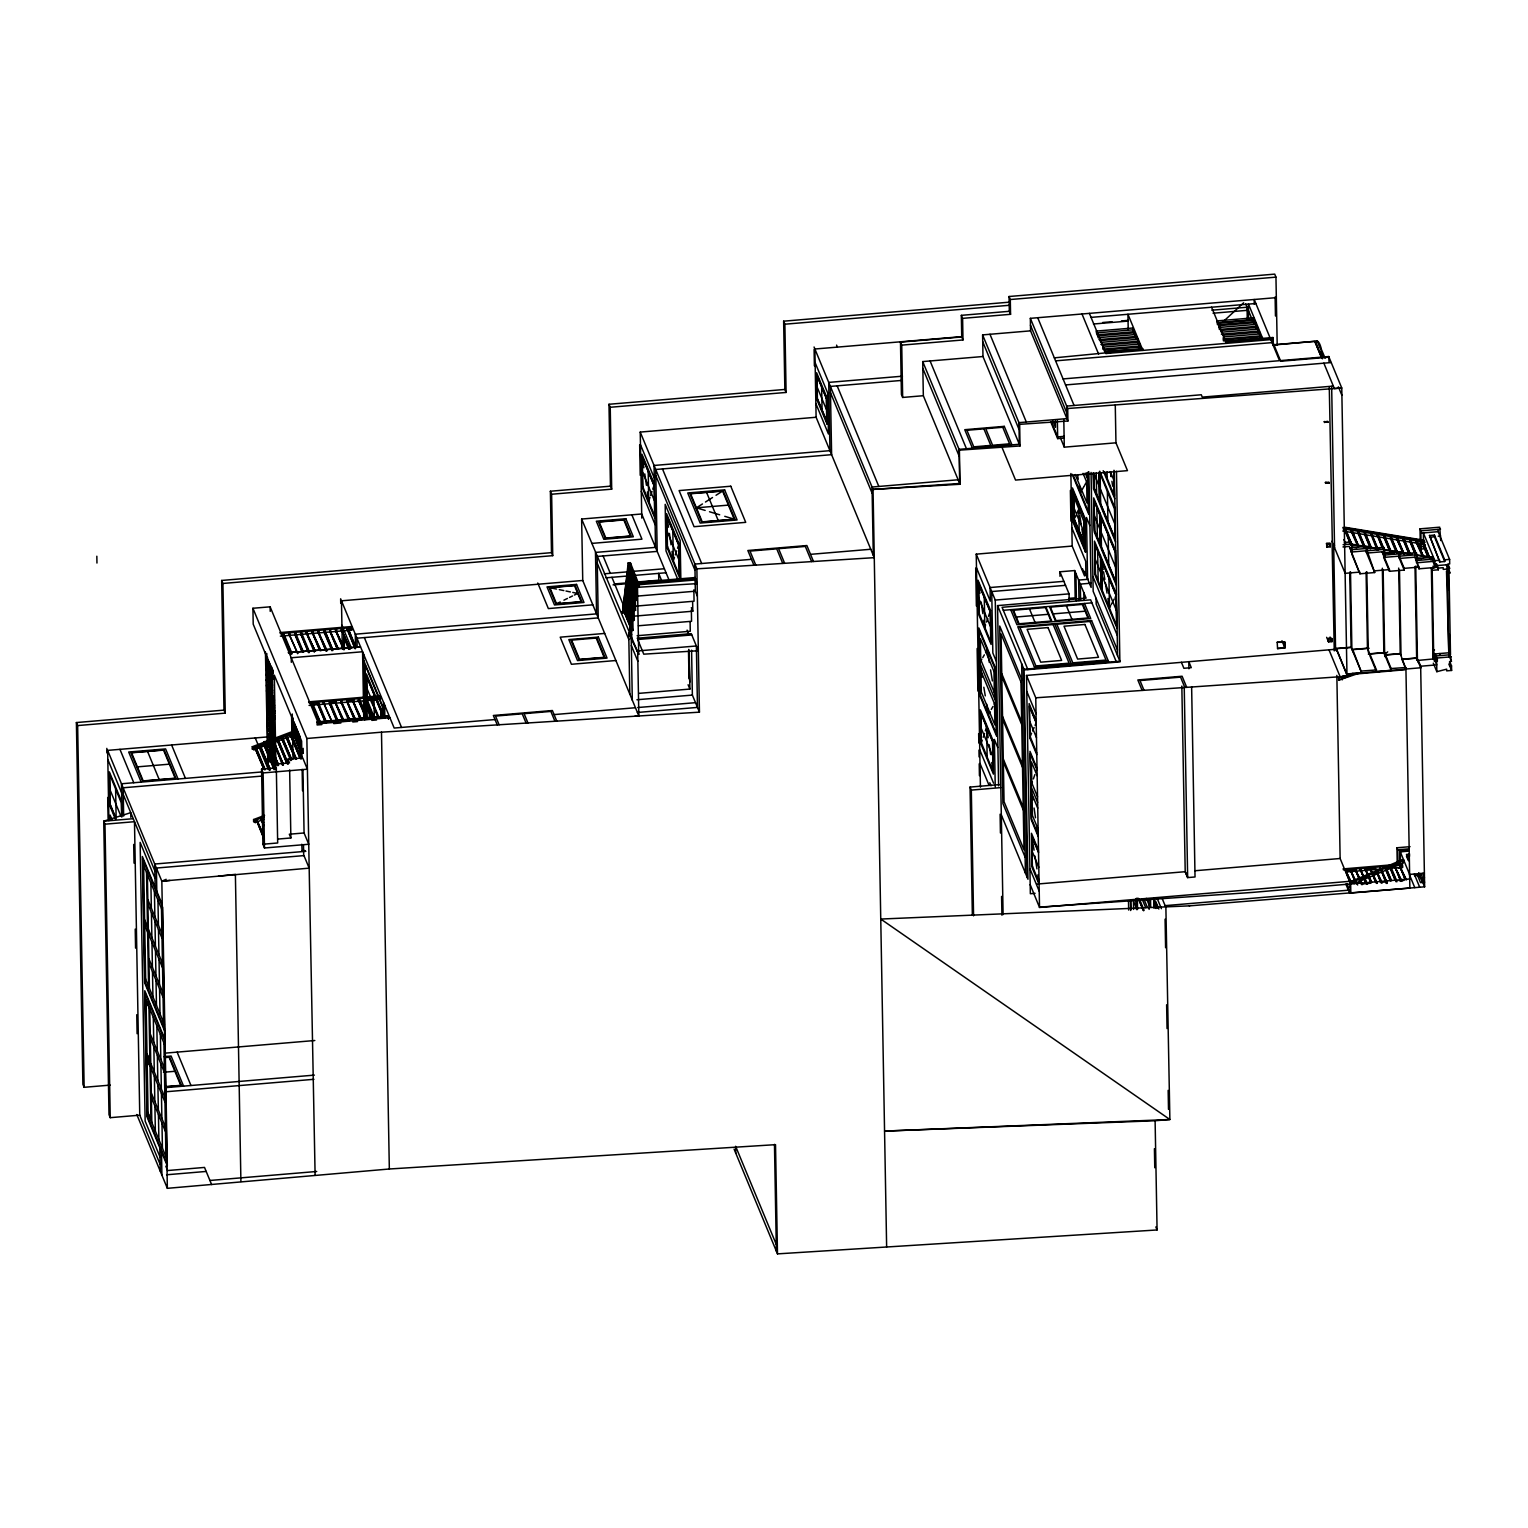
<?xml version="1.0" encoding="UTF-8"?>
<svg xmlns="http://www.w3.org/2000/svg" width="1528" height="1528" viewBox="0 0 1528 1528"><rect width="100%" height="100%" fill="white"/><g stroke="black" fill="none" stroke-linecap="round" stroke-linejoin="round"><path stroke-width="1.5" d="M1403.01 860.646L1354.094 881.369L1354.056 883.681L1403.067 862.919L1402.609 859.634L1350.637 881.656L1350.828 893.04L1424.631 886.813L1420.658 666.055M637.52 582.932L630.491 565.971L624.589 612.9L622.431 613.091L628.218 562.839L630.357 562.667L638.398 583.161M622.431 613.091L628.333 566.143L637.138 587.42L639.296 587.229L639.258 585.243M636.259 583.352L628.218 562.839M630.395 627.435L623.424 609.939L630.51 624.723M629.956 621.781L623.882 606.406L631.828 623.271M626.155 605.947L632.172 620.464L624.303 603.063M631.752 616.663L624.646 600.237L625.64 599.606M625.086 596.894L626.06 596.264M625.506 593.552L626.48 592.94L633.451 610.417L625.506 593.552L626.48 592.94M633.012 606.635L625.983 589.674L634.005 606.272L694.056 601.211L693.865 589.846M633.356 603.827L626.404 586.332L633.471 601.115M626.747 583.581L627.741 582.97L634.693 600.466L626.747 583.581L628.676 585.931M627.244 579.723L635.113 597.123L629.097 582.607M627.645 576.438L634.597 593.934L627.645 576.438L634.674 591.775M628.065 573.115L635.954 590.515L628.065 573.115L635.151 587.879M628.428 570.25L629.421 569.638L636.374 587.115L628.428 570.25L630.357 572.599M625.296 612.823L624.36 609.863M625.219 602.968L624.226 603.598M631.732 615.039L625.64 599.625L632.745 616.281L692.795 611.219L692.642 602.127M626.9 589.598L625.926 590.209M633.432 601.669L627.32 586.255M628.581 576.362L627.588 576.973M629.937 575.999L629.001 573.038M630.071 565.016L624.169 611.907L622.011 612.079M635.361 583.104L629.651 630.548L635.572 583.601M632.516 610.493L625.563 593.017M633.776 600.542L626.824 583.047M634.196 597.2L635.304 596.684L635.533 610.341L634.578 610.417L625.983 589.674M635.457 587.191L628.505 569.715M647.414 491.978L648.731 501.127L649.973 497.44M650.641 495.454L652.017 491.367M983.192 737.279L984.51 733.421M985.369 730.861L986.61 727.194M672.014 551.398L673.351 560.528L674.459 557.281M675.242 554.951L676.637 550.882M677.534 548.246L678.642 544.999L666.991 516.903L668.5 527.179M983.822 620.253L984.815 627.091L985.579 624.856M986.534 622.068L987.776 618.401M988.482 616.338L990.106 611.563L978.474 583.467L979.009 613.053L990.755 641.951L990.201 611.238L978.359 582.645L978.913 613.358M1032.909 799.946L1030.903 786.251L1032.393 781.878M1033.405 778.917L1034.857 774.639M1035.697 772.213L1037.015 768.336L1029.987 751.375L1031.209 819.619L1038.238 836.58L1036.652 825.674M981.243 743.047L980.69 712.334L992.531 740.927L993.085 771.64L981.339 742.723L982.217 740.182M652.762 489.189L654.022 485.579L642.39 457.502L643.88 467.778M1036.767 754.679L1029.738 737.718L1031.572 733.192M1073.057 522.06L1072.446 487.929L1084.899 518.03L1085.51 552.162L1073.057 522.06L1074.604 518.565M1075.12 517.4L1076.113 515.165M1076.82 513.58L1077.889 511.173M1078.214 510.467L1078.787 509.168L1079.456 513.484M1032.546 730.995L1034.112 727.519M1035.067 725.342L1036.194 722.839L1029.585 706.872M1107.934 598.479L1109.481 607.819L1110.627 605.699M1111.238 604.553L1112.785 601.688M1113.454 600.447L1114.294 598.9M1115.077 597.467L1116.109 595.557L1101.784 560.948L1103.197 569.6M982.16 677.21L979.792 662.846L981.74 659.428M982.752 657.651L984.338 654.844M985.598 652.609L987.222 649.744L989.323 662.426M1081.48 490.87L1080.468 492.646L1079.303 485.618M1082.397 489.246L1083.83 486.706M1084.288 485.904L1085.873 483.096M1086.427 482.141L1087.898 479.544L1086.752 472.725M990.01 711.704L988.387 714.588L986.63 704.064M991.271 709.45L992.952 706.509M994.212 704.274L995.798 701.467L993.907 690.14M1222.916 321.911L1243.639 302.792M1384.655 654.538L1387.691 651.845M1320.517 355.184L1315.169 342.31C1319.848 335.281 1324.642 361.964 1317.231 340.839M1321.625 357.609L1315.398 342.597L1317.442 341.107M705.153 510.428L696.424 507.812L702.46 503.954M705.478 502.024L712.525 497.517M716.04 495.263L722.591 491.08L734.223 519.157L702.231 521.869L690.599 493.773L722.591 491.08M1035.755 697.799L1347.562 676.216L1336.37 649.209L1026.491 675.452L1035.755 697.799L1039.517 907.46L1030.197 884.636M556.536 603.751L581.137 601.669L574.49 585.625L549.889 587.688L556.536 603.751L560.203 601.956M563.928 600.16L567.442 598.441M569.543 597.429L572.503 595.977M574.394 595.061L577.718 593.456L572.79 592.425M1162.12 898.388L1165.883 907.498L1169.875 1119.508L1155.111 1120.75L1157.078 1229.964L777.485 1253.877L775.517 1144.663L389.334 1168.996L167.354 1188.326L161.834 881.198L166.189 879.307M1354.992 882.095L1350.676 883.948L1252.521 892.409L1039.498 907.116M1359.328 880.262L1367.999 876.594M1374.493 873.844L1378.829 872.01M1385.323 869.26L1400.469 862.823M1359.519 673.065L1338.643 680.132L1338.604 677.859L1343.016 676.121M1338.604 677.859L1352.968 673.351M1338.643 680.132L1349.663 675.796M294.866 724.921L295.038 734.777L253.973 749.751L252.33 749.006L252.273 746.734L291.829 731.74L292.956 732.676M252.273 746.734L253.934 747.479L293.548 732.466L293.586 734.739M252.33 749.006L291.867 734.013L291.619 716.938M263.465 768.431L255.272 748.682L256.093 747.517L265.28 769.692M259.684 747.02L260.486 745.855L270.189 769.291L259.664 746.161L269.291 770.207M389.907 717.721L318.569 723.718L270.131 606.826L252.922 608.259L253.209 624.188L272.232 670.124L274.009 769.654L264.077 745.358L264.879 744.193M277.561 765.624L268.47 743.678L269.291 742.512M282.489 765.203L273.703 741.71M286.557 762.759L277.275 740.354L278.096 739.189L288.314 763.866M290.759 760.619L281.687 738.673L282.489 737.508L291.676 759.683L282.508 738.368M294.808 758.098L286.08 737.012L286.882 735.847L296.585 759.263M299.755 757.754L290.473 735.331L291.294 734.166L301.513 758.862M263.962 819.275L255.291 822.561L253.629 821.816L253.591 819.543L264.573 815.379M253.591 819.543L255.252 820.288L263.924 816.983M263.847 838.757L256.57 820.345L263.236 834.154M263.599 825.865L260.963 818.683L263.561 822.637M256.57 821.204L257.392 820.039M260.982 819.543L261.785 818.378M1054.339 357.858L1142.887 349.263L1142.906 350.389L1127.931 314.271L1128.218 329.628M218.447 876.155L235.388 874.36L240.908 1181.507M273.646 736.4L107.648 750.382L161.834 881.198L169.971 880.434M161.815 881.159L309.172 868.152L306.861 738.482L252.922 608.259M1009.32 311.311L961.341 315.341L962.602 318.359L1010.562 314.31L1009.32 311.311L1009.053 296.508L1274.715 274.123L1275.956 277.141L1277.198 345.061M1009.053 296.508L1010.295 299.526L1275.956 277.141M784.857 389.449L608.984 404.271L610.226 407.269L786.099 392.448L784.857 389.449L783.635 321.186L1008.461 302.238M783.635 321.186L784.876 324.203L1009.721 305.256M1030.56 330.85L982.6 334.899L1019.654 424.345L1067.919 421.021L1030.56 330.85L1030.35 318.34L1276.338 297.635M1091.049 317.385L1255.844 303.499M1211.819 310.203L1247.058 307.243L1247.268 319.046M1102.624 322.523L1112.021 321.72M1121.418 320.937L1128.466 320.345M1213.06 313.221L1248.3 310.241M1093.475 324.012L1128.065 321.09M962.239 336.599L814.882 349.014L816.105 417.259L874.264 557.663L696.883 568.836L640.232 432.08L816.105 417.259M900.489 342.119L961.742 336.962L962.984 339.961L901.73 345.137L900.489 342.119L901.424 394.453L902.666 397.452L923.332 395.714L960.004 484.261L873.042 489.418L814.061 347.009M1133.05 327.985L1133.852 333.715L1133.05 327.985L1096.149 331.099L1096.913 334.842L1133.814 331.729L1135.056 334.747M1096.875 332.856L1133.776 329.742M1254.316 319.581L1253.59 317.824L1216.689 320.937L1217.415 322.694L1254.316 319.581L1254.392 323.573L1253.667 321.816M1217.415 322.981L1254.316 319.868M1098.174 337.86L1098.135 335.854L1135.037 332.76L1135.82 338.49L1135.037 332.76M1255.558 322.599L1256.36 328.329L1255.558 322.599L1218.656 325.712L1219.42 329.456L1256.322 326.343L1257.563 329.341M1135.762 334.498L1098.861 337.612L1098.135 335.854M1219.382 327.45L1256.283 324.356M1098.899 339.598L1135.801 336.504L1137.042 339.502L1137.004 337.516L1100.103 340.629L1100.829 342.387L1137.73 339.273L1137.806 343.246M1257.544 327.355L1220.643 330.468L1221.369 332.225L1258.27 329.112L1258.327 333.104L1257.544 327.355L1258.27 329.112M1100.867 344.373L1137.768 341.26M1221.407 334.212L1258.308 331.099L1259.55 334.116L1259.511 332.13L1222.61 335.243M1102.07 345.385L1138.971 342.291L1139.773 348.021L1139.048 346.264M922.721 361.582L982.981 356.521L1020.035 445.966L959.393 450.149L922.721 361.582L923.332 395.714M1139.697 344.029L1102.815 347.142L1102.834 349.129L1139.735 346.035M1260.313 337.86L1260.237 333.887L1223.336 336.981L1223.412 340.973M1223.374 338.987L1260.275 335.873L1261.517 338.872M1105.661 352.701L1105.661 351.612L1142.887 349.263M1273.359 343.953L1272.939 337.516L1226.201 341.451L1226.526 343.342L1211.57 307.224M1227.614 341.565L1262.204 338.643L1250.687 339.904M1232.236 341.451L1243.773 340.477M1226.506 342.215L1273.244 338.261M1266.788 339.12L1272.939 338.605M1089.388 313.374L1106.005 353.503L1273.263 339.407M1055.6 360.856L1272.06 342.616M1273.894 344.755L1315.264 341.279L1322.446 358.813M902.437 376.194L828.711 382.401L829.952 450.664L654.06 465.467L655.531 547.387L595.481 552.429L596.569 613.874L355.298 634.196L355.546 647.528M1273.913 344.984L1315.264 341.279M901.253 380.453L830.372 386.412L831.614 454.675L655.722 469.497L657.193 551.398L597.142 556.459L598.231 617.885L356.96 638.207L357.132 647.108M1063.068 378.925L1279.547 360.684L1270.819 339.617M1280.464 360.608L1328.73 356.54L1341.756 387.978L1346.97 674.784L1405.951 669.665L1409.866 888.074L1189.319 905.875M1328.997 357.17L1280.712 361.238L1271.735 339.541M1065.57 384.941L1331.232 362.556M1333.333 386.087L1202.269 397.127L1201.294 394.759L1066.697 406.104L1066.907 418.615L1018.947 422.645L1019.329 444.266L959.068 449.347L959.679 483.478L873.042 489.399L886.641 1247.001M1064.099 436.359L1057.643 436.912L1051.302 421.594M1050.672 421.728L1057.682 438.612L1064.137 438.078M1324.356 421.594L1328.004 422.282L1324.356 421.594L1324.623 422.568M1324.375 421.938L1327.736 421.308M1324.623 422.225L1328.004 422.282M1060.68 438.421L1064.29 447.169L1115.956 442.814L1127.473 470.643L1015.547 480.078L1002.062 447.513M550.386 491.233L610.455 486.171L611.697 489.17L551.627 494.232L550.386 491.233L551.493 552.659L552.735 555.657L222.916 583.448L221.655 580.449L551.493 552.659M958.151 479.773L872.049 487.031L873.29 555.275M696.424 507.812L728.398 505.119M634.941 716.212L638.838 715.887L582.741 580.468L581.633 519.043L641.703 513.981L668.767 579.341M591.737 543.414L641.951 539.174L631.866 514.821M1325.445 482.39L1329.093 483.077L1325.445 482.39L1325.712 483.364M1325.464 482.752L1328.844 482.103M1325.712 483.02L1329.093 483.077M628.638 563.851L630.777 563.66M628.524 564.691L630.682 564.52M751.489 559.324L694.915 564.08L695.316 591.202L697.36 596.13M810.528 554.339L870.788 549.259M604.324 573.802L626.728 571.911M631.446 571.51L664.374 568.741M605.986 577.813L666.036 572.752M582.741 580.468L341.47 600.81L342.348 649.018M614.39 583.944L658.778 580.201L658.663 573.363L662.293 582.149M980.422 787.149L976.239 554.148L1072.178 546.069L1084.555 575.941L1084.479 571.396L1091.126 587.44L1088.853 471.789M613.053 584.88L633.853 583.123M643.097 582.34L650.03 581.767M695.698 583.925L695.603 578.806L635.533 583.868L635.839 600.409L636.794 600.313L636.527 584.938L695.622 579.952L697.131 583.62L637.501 587.306L636.527 584.938M1425.49 548.686L1421.174 549.049L1420.352 547.043L1420.028 528.841L1439.701 527.179L1440.732 540.568M634.005 606.272L633.757 592.616L635.266 596.264L695.316 591.202M1420.028 528.841L1420.849 530.846L1440.541 529.185M635.782 597.524L636.756 597.448M1420.906 533.119L1438.115 531.668L1449.614 559.401L1449.69 563.947L1447.837 564.119L1449.843 573.057L1447.398 573.267L1446.519 571.166L1448.888 657.021L1447.245 564.73L1434.945 565.761M592.826 604.84L548.361 608.583L537.76 583.008M1344.411 542.478L1350.867 541.924M1429.52 535.507L1434.448 535.086L1444.686 559.821L1444.724 561.521L1439.796 561.941L1429.52 535.507L1439.796 561.941M279.911 632.573L351.249 626.556L351.65 627.569L351.707 630.128L280.369 636.145M1330.2 543.968L1326.552 543.624L1330.2 543.968L1330.239 546.814L1326.858 547.1L1326.552 543.357L1329.933 543.07L1330.239 546.814M280.312 633.585L351.65 627.569M1438.192 536.213L1440.656 536.003M1343.093 544.675L1351.707 543.949L1351.783 548.628M1429.559 537.207L1434.467 536.806L1444.724 561.521M283.062 635.915L283.96 634.12L291.848 653.182M288.868 633.719L297.712 653.545L288.868 633.719L288.907 635.419M294.751 634.922L295.63 633.146L303.537 652.208M300.596 634.426L301.474 632.649L309.382 651.711M351.669 628.428L347.295 628.791L355.203 648.846L347.314 629.784L351.688 629.421M623.959 605.737L623.806 606.941M1326.61 546.47L1329.99 546.184M341.47 630.128L350.294 649.114M1342.959 546.948L1349.281 546.413L1359.939 573.802L1374.703 572.542L1366.433 548.762L1383.642 547.311L1384.483 549.316L1384.521 551.589L1367.293 553.04M1060.012 576.342L1059.916 571.797L1074.681 570.555L1086.102 598.136L997.555 605.604L1003.094 914.565M1350.064 547.769L1367.293 546.317L1368.114 548.342L1350.905 549.774L1350.083 548.342M1350.905 550.347L1351.879 550.271M1367.254 550.768L1384.483 549.316M1421.135 546.776L1423.599 546.566L1428.145 557.51M628.275 615.345L632.898 614.963M1063.87 581.328L990.068 587.535L990.316 601.192L976.487 567.805M1088.051 579.284L1078.634 580.086L1078.997 600.561M1399.19 554.129L1416.418 552.678L1417.296 556.956L1400.068 558.408L1399.19 554.129L1399.266 558.102M624.723 599.702L633.318 620.425L634.273 620.349L634.044 606.692L635.533 610.341M1383.719 557.433L1398.464 556.192L1404.213 570.059L1389.468 571.3L1383.719 557.433L1383.68 555.161L1400.889 553.709L1400.068 551.704L1382.859 553.728M1400.03 556.135L1417.239 554.683M1065.532 585.339L991.729 591.546L992.837 652.972L996.16 661.013M1091.183 583.18L1080.296 584.097L1080.582 600.026M266.789 653.506L267.801 761.937L270.571 761.689L270.361 749.751L268.527 750.764L273.798 763.465M360.493 646.745L288.219 652.647L359.71 647.012M315.226 651.214L306.402 632.229L315.226 651.214L306.421 633.089L314.31 652.15M349.358 648.349L341.451 629.288L349.358 649.19M1415.635 559.095L1432.844 557.071M638.437 625.773L691.554 621.285L691.363 609.92M1415.616 558.522L1416.456 560.528L1432.443 559.191L1434.964 567.48L1434.849 560.642L1423.351 532.909L1423.599 546.566M265.948 658.129L267.782 657.976L265.967 658.988M1434.849 560.642L1439.758 560.241M1444.686 559.821L1449.614 559.401M623.424 609.939L632.076 630.491L633.05 630.415L632.84 619.031M976.239 554.148L995.263 600.084L1069.065 593.857L1069.18 600.695M604.687 633.432L560.203 637.176L571.415 664.279L615.899 660.516M266.044 663.534L268.813 663.305L270.189 739.8L268.336 739.953L270.169 738.941M266.063 664.394L268.832 664.145M1359.92 572.083L1345.156 573.325L1333.696 545.668M1374.665 570.842L1389.429 569.6L1389.468 571.3M1400.068 558.408L1404.194 568.359L1418.958 567.117L1418.977 568.817L1436.205 567.365L1436.167 565.666M630.682 634.712L631.656 634.636M1068.836 598.384L1075.177 597.849L1074.681 570.555M1432.997 658.969L1431.373 568.378L1433.837 568.187L1432.997 566.181M637.138 635.724L690.274 631.255L690.121 622.144M1070.67 599.262L1073.133 599.052M1436.568 563.966L1438.287 568.091L1443.196 567.671L1443.234 569.371L1448.162 568.97L1446.214 564.539M581.633 519.043L638.704 654.385L630.739 637.577L630.548 626.805M1431.373 568.378L1432.175 570.307L1438.325 569.791L1438.287 568.091M266.139 668.939L268.909 668.71M632.172 638.647L631.217 638.723L632.306 700.149M637.157 638.226L691.267 633.662L698.353 650.737L643.765 654.175L637.692 639.506L691.802 634.941M266.159 669.799L268.928 669.55M683.36 634.922L688.899 634.464L687.103 630.128M1003.323 610.302L1091.871 602.853M266.235 674.345L269.004 674.115M266.254 675.185L269.023 674.956M266.33 679.75L269.1 679.502M1016.273 617.006L1048.246 614.313M1053.174 613.893L1085.147 611.2M266.349 680.59L269.119 680.361M637.291 650.966L696.386 645.981L697.475 707.407L637.424 712.468M266.426 685.155L269.195 684.907M266.445 685.996L269.214 685.766M266.521 690.541L269.291 690.312M266.541 691.401L269.31 691.172M274.582 713.671L267.553 696.73L269.386 695.717M267.553 696.73L269.406 696.577M274.677 719.077L267.648 702.135L269.482 701.123M267.648 702.135L269.501 701.982M308.599 701.849L379.937 695.832L380.357 696.844L380.396 699.404L309.057 705.401M76.4 722.553L223.986 710.119L225.246 713.137L77.641 725.571L76.4 722.553L82.894 1084.288L84.135 1087.306L110.264 1085.109M309.019 702.842L380.357 696.844M269.596 707.388L267.763 707.54L269.577 706.528M311.75 705.172L312.648 703.396L320.536 722.457M317.595 704.694L318.493 702.899L326.381 721.961M323.401 702.479L332.244 722.324L323.401 702.479L323.439 704.198M329.284 703.701L330.182 701.925L338.07 720.987M371.075 698.468L378.046 717.606M380.357 697.685L375.983 698.048L384.827 718.045M313.393 704.007L318.149 703.606M330.048 702.594L334.804 702.192M346.684 701.199L353.827 700.588M365.708 699.595L372.851 698.984M370.158 699.404L378.982 718.389M376.003 699.06L380.377 698.678M273.989 727.767L267.858 712.946L269.673 711.933M267.858 712.946L269.692 712.793M274.085 733.173L267.954 718.351L269.787 717.339M267.954 718.351L269.787 718.179M274.18 738.578L268.049 723.737L269.883 722.744M268.049 723.737L269.883 723.584M300.195 737.164L294.044 722.343L292.975 722.419L300.004 739.38M639.067 693.349L689.892 689.071L689.185 650.393M292.077 723.355L294.044 722.343M316.907 721.904L388.246 715.906L388.456 718.981L388.246 715.906M388.398 716.269L317.06 722.286L317.117 724.979L321.873 724.578M349.759 719.994L340.935 701.008L349.759 719.994L340.954 701.868L348.842 720.929M1277.561 648.579L1277.198 642.276L1284.838 642.276L1284.952 647.967L1277.561 648.579L1284.685 647.337L1284.59 641.645M1284.838 642.276L1277.198 642.276M1331.633 638.169L1331.69 641.015L1328.31 641.302L1328.252 638.456L1331.9 638.799L1331.958 641.645L1328.577 641.932L1326.648 637.31M274.276 743.983L268.145 729.142L269.978 728.13M1328.252 638.456L1331.9 638.799M268.145 729.142L269.978 728.99M333.753 723.584L340.897 722.973M352.777 721.98L357.533 721.579M371.801 720.376L376.556 719.974M300.099 745.626L293.07 727.825L300.137 742.57M293.089 728.684L294.942 728.531M636.928 699.748L692.375 695.087L699.442 712.163L381.484 732.179L306.861 738.482M1034.38 666.876L1108.182 660.65M274.372 749.369L268.24 734.548L270.074 733.535M268.24 734.548L270.093 734.395M292.249 733.306L294.102 733.154L300.233 747.975M291.886 734.013L295.038 733.937M1334.479 545.4L1333.658 543.376L1335.548 648.751L1336.37 650.756L1336.332 648.483L1351.096 647.242L1361.715 672.893L1352.681 649.457L1367.445 648.216L1376.461 669.952L1361.62 671.04M495.034 719.554L394.186 728.054L340.648 598.804L340.725 603.254M554.072 714.588L635.457 707.731M637.768 707.54L695.526 702.67M1335.548 648.751L1350.618 647.471M299.87 737.012L300.156 753.476L301.933 757.563M268.412 741.271L263.79 741.672L275.136 769.73L264.898 745.034M1369.126 648.273L1351.898 649.725L1350.504 571.797M274.582 760.18L268.412 744.499L270.284 745.206M1346.97 674.154L1406.008 669.168L1405.97 667.469L1391.149 668.557L1391.244 670.41L1383.871 652.609L1369.107 653.85L1368.267 651.845L1366.834 571.739M1368.324 654.118L1385.533 652.666M1433.436 659.122L1433.264 650.03L1434.505 649.916M1383.146 570.135L1384.674 655.092L1385.495 657.116L1385.457 654.824L1400.221 653.583L1405.932 669.016L1420.696 667.774M1384.674 655.092L1399.744 653.831M268.527 750.764L270.38 750.611M1433.264 650.03L1433.665 654.06L1449.652 652.704L1451.428 661.357L1449.594 661.509L1449.671 666.055L1451.524 665.902L1451.6 670.448L1446.672 670.868L1446.653 669.168L1436.836 671.69L1433.302 663.171M1435.728 655.97L1450.492 654.729L1449.021 573.286M1403.239 659.313L1416.15 658.224M270.475 756.016L268.622 756.169L270.456 755.157M137.386 766.865L169.379 764.172M300.328 753.858L303.079 753.228M1434.907 653.965L1436.587 658.052L1451.352 656.811M1435.46 658.759L1417.449 660.478L1415.749 566.124M1435.384 654.213L1435.499 661.032L1434.276 661.127L1434.219 658.854L1436.721 664.871L1420.734 666.227L1418.232 660.211L1418.27 662.484M301.914 756.799L300.309 753.094L303.232 752.846L303.155 748.357M288.047 763.828L287.971 759.149L302.735 757.907L307.395 769.195L263.122 772.92L261.574 769.157L276.32 767.915L277.676 842.979L262.911 844.239L261.574 769.157M291.676 759.683L281.687 738.673M274.849 768.832L274.773 764.153L289.518 762.911L287.971 759.149M1346.894 673.982L1361.658 672.74M1369.928 655.818L1376.48 671.651L1391.168 670.257M268.126 728.302L283.406 765.127L272.882 742.016M275.116 768.87L264.077 745.358M262.109 771.926L121.495 783.769L122.049 815.627M261.364 776.129L123.157 787.779L123.653 816.086M133.242 818.683L103.732 821.185L109.004 1114.657L110.245 1117.675L139.755 1115.173L160.134 1164.336M130.835 817.346L130.759 812.667L103.732 821.185L104.974 824.184L134.483 821.701L139.755 1115.173M262.911 844.239L264.478 848.002L308.752 844.258L304.072 832.97L289.308 834.212L290.874 837.974L278.23 839.044M972.362 915.215L970.051 787.073L999.579 784.59M970.051 787.073L971.311 790.091L1000.821 787.608M304.836 850.523L301.914 850.771L304.989 850.905M305.867 851.306L154.729 864.027L155.149 887.348M303.976 855.604L156.391 868.038L156.811 891.359M1397.184 861.429L1396.955 847.773L1410.057 846.665M1396.955 847.773L1397.776 849.778L1408.701 848.861M1400.125 860.207L1399.973 851.096L1408.396 850.389M1408.72 851.134L1400.278 851.86L1400.527 865.497M1037.245 884.043L1185.212 871.705L1187.657 877.435M1194.915 870.75L1340.132 858.507L1350.676 883.948L1409.714 878.963M1409.733 854.171L1406.448 854.438L1409.141 860.971M1409.752 855.871L1406.467 856.157L1408.281 860.493M1181.832 686.053L1185.212 871.686L1187.657 877.588L1195.03 876.976L1191.63 686.702M1035.086 893.326L1030.35 893.727L1026.491 675.452M1343.016 868.935L1392.6 864.752M1343.437 869.929L1402.475 864.963L1402.513 867.236L1388.341 868.42M1350.981 881.981L1345.595 870.463L1351.86 883.279M1354.992 881.656L1350.523 870.043L1357.666 885.018M1360.799 883.394L1355.431 869.642L1362.594 884.597M1365.707 882.974L1360.359 869.222L1367.503 884.196M1370.635 882.554L1365.268 868.802L1371.533 881.618M1375.544 882.134L1370.196 868.381L1377.358 883.356M1380.472 881.732L1375.104 867.98L1382.267 882.955M1386.278 883.471L1380.032 867.56L1387.195 882.535M1400.145 880.071L1394.797 866.319L1401.94 881.293M1405.072 879.65L1399.705 865.899L1406.467 879.861M1347.772 870.807L1354.859 870.215M1366.662 869.222L1373.748 868.611M1350.523 870.903L1356.788 883.719M1355.451 870.482L1359.041 876.862M1360.378 870.062L1366.643 882.897M1365.287 869.661L1371.552 882.477M1370.215 869.241L1376.48 882.057M1375.124 868.821L1381.388 881.656M1396.095 881.79L1389.85 866.739L1396.153 880.414M1394.816 867.178L1401.08 879.994M1399.724 866.758L1405.989 879.574M1345.824 872.01L1381.255 869.031M1398.101 867.98L1402.475 867.617M1424.382 873.176L1409.618 874.417L1399.973 851.096M1039.517 907.46L1349.453 881.35M1350.637 881.656L1354.094 881.369M1361.467 883.986L1370.922 883.184M1380.357 882.401L1387.443 881.79M1399.247 880.796L1403.984 880.395M1165.119 905.646L1349.606 890.098M165.387 1053.117L314.825 1040.511M164.203 1056.612L171.117 1056.039L183.57 1086.141M164.833 1057.338L169.57 1056.937L181.431 1085.529L164.814 1086.943M164.508 1057.624L169.073 1057.242L180.705 1085.338L164.718 1086.695M163.458 1072.255L174.88 1071.3M165.139 1087.688L314.405 1075.12M164.508 1091.89L313.947 1079.303M166.571 1174.784L206.184 1171.441M209.928 1180.475L316.716 1171.479M1030.35 318.34L1067.69 408.511L1341.756 387.978L1334.383 388.609L1323.859 363.167M1189.663 905.856L880.758 919.054L1169.875 1119.508L884.559 1131.102L1155.111 1120.75M1344.888 527.255L1423.79 540.205L1424.593 542.154M1342.825 527.466L1424.02 540.778M1343.093 528.803L1425.013 542.23M1342.787 531.018L1425.07 544.503M1349.568 543.815L1379.727 548.762M1384.368 549.526L1412.197 554.091M1416.838 554.855L1430.762 557.128L1430.8 559.401M1349.816 544.407L1379.975 549.354M1384.616 550.118L1407.804 553.919M1414.775 555.065L1430.896 557.453M1352.165 547.062L1356.807 547.826M1384.655 552.391L1393.937 553.919M1417.125 557.72L1421.766 558.484M1396 537.226L1404.003 554.244L1397.891 539.499M1415.463 540.415L1423.447 556.574L1416.475 539.728M1350.599 529.777L1358.583 545.954L1351.611 529.108M1364.046 546.833L1365.077 547.864L1357.934 532.107M1377.014 548.972L1378.046 549.144L1371.934 534.399M1383.508 550.023L1384.521 550.195L1378.428 535.469M549.889 587.688L556.536 589.063M559.305 589.636L563.794 590.572M566.029 591.03L570.383 591.928M709.508 511.746L719.688 514.802M724.769 516.33L734.223 519.157M269.711 743.678L273.493 745.091M1404.041 860.207L1402.609 859.634L1403.067 862.919M1083.982 521.163L1084.383 544.063L1073.974 518.928L1073.573 496.027L1083.887 521.487L1084.269 543.242L1079.188 531.496L1078.787 509.168M1448.066 564.386L1449.766 568.511M1448.983 570.975L1449.843 573.057M1435.747 563.603L1438.325 569.791M1432.443 559.191L1431.602 557.166L1431.64 559.458M1422.95 540.797L1429.941 558.503L1422.969 541.657M1421.938 540.625L1428.909 557.472M1422.816 543.586L1428.05 556.211M1417.354 542.688L1423.466 557.433M1416.322 542.516L1422.415 556.402M1410.86 540.778L1416.953 555.524M1410.879 541.638L1416.972 556.364M1409.828 540.606L1415.062 553.231M1409.847 541.466L1415.081 554.091M1414.832 557.166L1418.958 567.117M1417.315 564.806L1418.977 568.817M1404.366 539.709L1410.478 554.454M1404.385 540.568L1409.618 553.193M1403.334 539.537L1409.446 554.282M1402.494 538.295L1408.587 553.021M1338.375 386.832L1341.89 395.313M1448.869 655.168L1451.428 661.357M1320.994 348.46L1325.12 358.201M1449.805 661.777L1451.524 665.902M1320.536 350.962L1323.21 357.457M1403.984 553.384L1397.031 537.398M1448.945 664.05L1451.6 670.448M1396.879 539.327L1402.952 553.212M1391.397 537.589L1397.509 552.334L1390.365 537.417M1391.416 538.448L1397.509 553.174M1390.385 538.276L1396.496 553.002M1435.747 655.149L1437.466 659.275M1434.926 654.805L1437.485 660.975M1384.903 536.519L1391.015 551.264M1384.922 537.379L1390.155 550.004M1383.89 536.347L1389.983 551.092M1383.89 537.207L1389.124 549.832M1435.499 661.032L1434.582 654.481M1378.428 536.309L1384.54 551.054M1382.63 547.922L1376.518 533.196L1382.649 548.781M1382.057 551.799L1389.429 569.6M1371.953 535.258L1378.065 549.984M1370.902 534.227L1377.034 549.813M1365.44 533.329L1371.552 548.074M1365.459 534.189L1370.692 546.814M1420.754 667.927L1416.647 657.976L1401.883 659.217L1405.932 669.016M1364.428 533.157L1370.52 547.903M1364.447 534.017L1370.54 548.762M1358.965 532.279L1365.077 547.005M1358.984 533.119L1365.077 547.864M1374.703 572.542L1365.707 550.806L1350.943 552.066L1350.905 549.774M1357.953 532.947L1363.186 545.591M1351.611 529.949L1358.602 546.795M1351.459 531.897L1357.552 545.783M1270.475 338.815L1254.201 299.507L1254.278 304.244M1345.996 530.159L1352.089 544.904M1345.996 531.018L1352.108 545.763M1344.965 529.987L1351.077 544.732M1344.984 530.846L1351.077 545.572M1263.102 339.426L1248.471 304.11L1248.471 319.696M1351.841 554.225L1359.939 573.802M1259.511 332.13L1260.237 333.887M1262.204 338.643L1261.479 336.886L1224.577 339.999L1225.322 341.756M1255.596 324.585L1254.354 321.568L1217.453 324.681L1217.415 322.694M1343.857 539.613L1345.614 543.815M1245.683 303.919L1252.043 319.257M1385.457 654.824L1391.206 668.71M1332.053 541.16L1334.269 650.871M1336.332 648.483L1347.562 676.216M1330.048 637.023L1331.958 641.645M1422.663 873.386L1424.459 877.721L1422.625 877.874L1422.702 882.42L1418.691 872.755M1328.997 649.839L1340.132 676.713M1422.95 878.409L1424.554 882.267L1420.543 882.611L1417.354 874.875M1420.83 873.538L1422.893 878.543L1420.734 878.715L1419.054 874.665M1422.071 880.663L1424.631 886.813M1414.317 874.207L1419.703 887.233M1409.389 874.608L1414.794 887.653M1402.475 864.963L1402.055 863.95L1402.513 867.236M1399.705 865.899L1405.053 878.81M1394.797 866.319L1401.023 881.369M1390.805 866.662L1397.031 881.694M1389.869 867.579L1395.217 880.491M1386.775 869.222L1391.225 879.975M1386.775 870.062L1391.225 880.816M1385.839 869.298L1390.289 880.052M1385.858 870.158L1390.308 880.892M1381.866 870.482L1387.214 883.394M1380.032 867.56L1386.259 882.611M1281.954 640.729L1284.952 647.967M1375.104 867.98L1381.35 883.031M1370.196 868.381L1376.422 883.432M1365.268 868.802L1370.616 881.694M1360.359 869.222L1366.586 884.273M1137.004 337.516L1137.73 339.273M1355.431 869.642L1361.677 884.674M1350.523 870.043L1354.973 880.796M1345.595 870.463L1350.943 883.356M1346.493 873.462L1349.167 879.918M1349.873 885.476L1349.701 887.252M1347.066 883.967L1350.828 893.04M1345.843 884.063L1349.606 893.135M1105.661 351.612L1106.005 353.503M1081.996 313.985L1098.613 354.114M1110.398 471.865L1111.2 476.736L1110.398 471.846L1114.046 480.671M1104.515 471.77L1114.428 496.275L1113.969 470.28M1103.178 470.719L1114.771 498.72M1181.411 662.273L1183.894 668.29L1191.286 667.66L1188.784 661.643L1188.918 668.786M1037.722 317.728L1074.069 405.474M1114.943 507.831L1099.759 471.216L1100.37 505.329L1115.555 541.962M1186.683 687.313L1182.099 676.236L1137.825 679.96L1142.142 690.389M1184.83 687.447L1180.571 677.133L1139.984 680.552L1143.995 690.255M1099.033 485.77L1093.628 472.725L1093.895 487.508L1099.3 500.554M1100.485 489.285L1114.829 523.894M1030.464 325.178L1066.811 412.923M1100.752 504.068L1115.096 538.677L1114.561 509.091L1100.103 473.661L1100.657 504.374L1115.211 539.499L1114.657 508.786M1085.224 473.107L1087.898 479.544M1115.707 551.054L1100.542 514.439L1101.153 548.552L1116.319 585.186M1083.065 473.336L1086.637 481.969L1087.019 502.999L1075.215 474.539M1099.549 514.21L1094.143 501.165L1094.678 530.732L1100.084 543.777M1101 517.706L1115.345 552.334L1115.86 581.901L1101.535 547.291M1094.411 515.948L1099.816 528.994M1101.268 532.508L1115.593 567.117M1052.811 420.868L1055.485 427.343L1055.37 420.83M1073.363 475.475L1088.471 511.956L1087.764 472.591M1072.198 474.291L1088.815 514.42L1088.051 472.056M1089.808 525.517L1086.484 517.495L1087.592 578.921M1116.49 594.277L1101.325 557.663L1101.936 591.794L1117.102 628.409M1100.313 557.433L1094.927 544.388L1095.442 573.955L1100.962 587.822L1100.408 557.109L1094.812 543.567L1095.366 574.28M1073.878 507.716L1084.078 532.374M1095.194 559.172L1100.58 572.217M1102.032 575.731L1116.376 610.341M1084.269 543.242L1074.069 518.603L1073.687 496.848M1102.299 590.515L1116.758 625.945L1116.204 595.232L1101.669 560.127L1102.223 590.839M1092.921 576.534L1117.216 635.228M1071.854 527.867L1085.682 561.254L1085.93 574.91M989.972 334.269L1026.319 422.034M1117.484 650.011L1093.169 591.336L1091.049 472.438M1082.435 568.664L1084.517 573.668M1116.452 662.159L1090.629 599.836L1002.081 607.304L1027.886 669.627M982.714 341.718L1019.061 429.483M1084.498 603.464L1090.725 618.515L1016.941 624.742L1010.696 609.691M1082.454 604.668L1087.86 617.713M1059.916 571.797L1069.065 593.857M1066.468 606.024L1071.968 619.317M1050.481 607.38L1055.867 620.406M1054.664 623.634L1071.281 663.763M1045.553 607.781L1050.958 620.826M1156.887 897.719L1161.414 908.663M1158.854 909.026L1155.531 900.985L1155.665 907.823M1157.594 907.594L1155.875 903.449L1156.066 908.491M1155.989 904.27L1157.651 908.281M930.094 360.971L966.441 448.716M1029.566 609.137L1034.972 622.183M1146.382 898.388L1149.037 904.843M1143.823 898.75L1147.375 907.365M922.836 368.42L959.183 456.165M1142.123 898.999L1145.675 907.613M1139.582 899.4L1144.033 910.153M1139.067 899.801L1143.632 910.803M1138.188 898.235L1143.173 910.268M1013.58 610.474L1018.985 623.519M1136.163 907.498L1133.47 900.985L1133.623 909.427M997.555 605.604L1024.199 669.933L1120.139 661.853L1096.187 604.038L1096.092 598.346M1021.945 679.712L999.713 626.041L1002.903 803.499L1025.135 857.17M1026.778 691.382L1036.041 713.729M1036.156 720.567L1029.127 703.587L1029.738 737.718M1036.194 722.266L1029.471 706.051L1030.025 736.763M978.741 598.269L990.373 626.346M1029.853 721.655L1036.461 737.623M1030.12 736.458L1036.729 752.979M1001.757 673.695L1021.697 721.846M1001.814 676.541L1021.755 724.692M1037.034 770.036L1030.33 753.839L1031.495 818.664L1038.2 834.88M1037.149 775.727L1031.476 762.033L1031.839 783.062L1037.531 796.776M1002.521 716.365L1022.48 764.516M979.792 662.846L995.798 701.467M1030.903 786.251L1037.627 802.467M1002.578 719.191L1022.519 767.362M1037.722 808.14L1032.049 794.445L1032.431 815.494L1038.104 829.188M836.561 345.118L837.401 347.123M1003.285 759.015L1023.244 807.166M997.708 747.459L994.384 739.437L995.244 786.824M1003.342 761.861L1023.282 810.012M1038.486 850.236L1031.457 833.276L1032.069 867.407L1039.097 884.368M1038.524 851.936L1031.801 835.74L1032.355 866.452M992.436 741.233L980.804 713.156L981.339 742.723M1038.524 852.509L1031.916 836.561L1034.036 850.198M981.071 727.939L992.703 756.035M1032.183 851.344L1038.792 867.293M837.153 385.839L878.829 486.458M1032.45 866.128L1039.059 882.649L1037.856 874.856M1029.967 868.84L1039.212 891.187M979.754 749.809L993.582 783.196M830.487 392.677L872.163 493.296M989.8 782.756L991.042 785.774M815.131 362.671L827.718 393.04L828.443 433.99L815.876 403.621M980.002 763.446L988.979 785.144M1001.317 814.901L1027.962 879.23L1023.951 669.302L1119.871 661.223L1116.471 471.312M817.079 376.06L826.209 398.139M817.289 387.443L826.419 409.504M817.48 398.808L826.629 420.888M1155.836 1226.946L1157.078 1229.964M813.488 561.483L806.879 545.534L747.841 550.5L753.934 565.226M811.616 561.597L805.332 546.432L778.592 548.686L784.647 563.297M782.775 563.412L776.74 548.839L750 551.092L755.787 565.112M706.585 492.417L718.236 520.513M662.484 468.924L701.677 563.507M655.837 475.743L695.03 570.345M640.461 444.667L654.29 478.054M695.603 578.806L695.068 577.546L635.018 582.607L635.266 596.264M654.404 484.319L641.932 454.217L642.543 488.349L655.015 518.45M642.658 472.286L654.29 500.382M667.259 531.687L678.909 559.783M642.925 487.069L654.672 515.986L654.118 485.274L642.276 456.681L642.83 487.394M667.526 546.489L679.272 575.387L678.738 544.675L666.876 516.082L667.43 546.795M691.324 607.647L692.795 611.219M641.302 491.309L655.13 524.696M678.336 580.736L666.017 550.997L665.177 504.355L680.151 540.473L680.858 580.124M689.758 682.233L688.765 649.381M688.097 684.735L689.892 689.071M631.217 574.681L636.374 587.115M630.797 578.081L635.094 588.452M628.161 579.647L636.794 600.313M635.839 600.409L634.33 596.76L634.578 610.417M629.536 588.013L632.974 596.302M626.404 586.332L633.432 603.293M627.855 592.558L632.153 602.93M632.21 611.124L626.06 596.283L627.015 599.243M627.874 601.325L632.153 611.697M625.143 596.359L632.095 613.855M603.082 555.944L610.264 573.286M611.926 577.317L630.892 623.348M631.522 626.728L633.05 630.415M626.155 614.905L630.453 625.277M597.257 563.278L628.848 639.525M631.331 645.542L637.864 661.299M596.302 638.303L604.171 657.307L579.57 659.37L571.701 640.366M776.262 1244.384L735.636 1146.306L735.751 1153.124M556.784 721.14L552.391 710.52L493.353 715.486L497.249 724.883M734.089 1149.113L777.485 1253.877M554.951 721.292L550.863 711.418L524.104 713.671L527.943 722.954M526.09 723.069L522.251 713.824L495.511 716.078L499.102 724.769M364.352 637.596L401.558 727.443M351.707 630.128L351.249 626.556M380.396 699.404L379.937 695.832M363.759 660.573L378.256 695.584M380.071 699.958L383.681 708.706M377.817 695.603L365.116 664.928L366.032 716.651M379.632 699.996L382.363 706.566L382.554 717.377M356.119 647.776L348.212 628.715L355.26 646.65M383.91 718.122L366.701 676.331L367.14 700.301M366.815 677.152L380.949 711.322M341.909 625.258L351.421 648.216M367.026 688.574L379.383 718.427M349.282 649.018L343.8 635.82L344.048 649.457M348.613 649.075L344.144 638.265L344.316 647.719M367.236 699.996L374.303 717.606M366.854 701.256L373.902 718.255M344.43 648.751L335.606 629.765L343.513 648.827M373.118 718.026L364.294 699.041L372.202 718.103M344.449 649.61L335.625 630.625L343.513 649.686M372.259 716.766L364.313 699.9L371.342 716.842M367.14 708.667L371.266 717.835M338.586 649.247L329.762 630.262L337.669 649.324M337.726 647.987L329.781 631.121L336.809 648.063M366.376 719.44L358.469 700.378L367.293 719.363L366.968 707.426L369.451 713.461L369.566 718.981M361.429 719.019L352.624 700.034L360.512 719.096M332.76 650.603L323.936 631.618L331.843 650.68M361.448 719.86L352.643 700.874L360.532 719.936M326.897 650.24L318.091 631.255L325.98 650.317M355.604 719.497L346.78 700.512L354.668 719.573M326.916 651.081L318.091 632.095L325.999 651.157M354.725 718.236L346.799 701.371L353.808 718.313M321.052 650.718L312.247 631.752L320.135 650.813M320.192 649.457L312.266 632.592L319.276 649.534M343.915 720.49L335.09 701.505L342.979 720.567M343.934 721.35L335.109 702.364L342.998 721.426M309.401 652.571L300.577 633.585L308.465 652.647M337.211 719.707L329.265 702.842L336.275 719.784M300.558 632.726L308.446 651.788M329.246 702.001L337.153 721.063M302.678 650.947L294.732 634.082L301.742 651.024M294.713 633.222L302.62 652.284M326.4 722.82L317.576 703.835L325.483 722.897M317.557 702.976L325.464 722.037M291.867 654.041L283.043 635.056L290.95 654.118M319.677 721.197L311.731 704.332L318.76 721.273M283.024 634.196L290.931 653.258M311.731 703.472L319.619 722.534M271.296 666.456L273.054 670.677M268.68 660.956L273.073 671.537M273.015 672.874L266.865 658.052L273.015 673.733M300.004 740.221L292.994 723.279L292.898 717.874L292.287 735.025M273.149 676.083L267.877 663.381L273.168 676.942M273.111 678.279L266.961 663.458L273.111 679.139M300.156 743.429L293.987 727.748M293.07 727.825L300.099 744.766M272.366 679.368L267.973 668.786L271.507 678.107M272.328 681.564L267.056 668.863L272.347 682.424M300.252 748.835L294.102 733.154M300.195 750.172L293.166 733.23L300.195 751.031M272.462 684.773L268.088 674.192L272.481 685.633M272.423 686.97L267.152 674.268L272.442 687.829M291.313 735.025L300.672 757.659M272.557 690.178L268.183 679.597L272.576 691.038M300.596 758.938L290.473 735.331M272.519 692.375L267.247 679.673L272.538 693.234M274.41 699.824L268.279 684.983L274.429 700.664M274.372 702.02L267.343 685.079L274.391 702.861M274.505 705.229L268.374 690.389L274.524 706.07M286.901 736.687L295.725 758.003M274.467 707.426L267.457 690.465L274.486 708.266M295.668 759.34L286.08 737.012M274.601 710.615L268.47 695.794L274.62 711.475M267.553 695.87L274.562 712.812M274.696 716.021L268.584 702.059M267.648 701.276L274.658 718.217M273.932 719.306L268.661 706.604L273.932 720.165M267.744 706.681L273.894 722.362M274.028 724.711L268.756 712.01L274.047 725.571M267.839 712.086L273.97 726.908M274.123 730.117L268.852 717.415L274.142 730.976M278.096 740.029L287.474 762.663M287.398 763.943L277.275 740.354M267.935 717.491L274.066 732.313M274.219 735.522L268.947 722.82L274.238 736.381M268.03 722.897L274.18 737.718M274.314 740.927L269.043 728.226L272.576 737.546M273.684 740.851L283.387 764.267M274.41 746.332L269.138 733.612L274.429 747.173M268.221 733.707L274.372 748.529M274.505 751.738L269.253 739.877M270.131 741.997L272.767 748.357M268.794 739.915L272.309 748.395M268.317 739.094L274.467 753.934M268.336 739.953L278.478 764.688L268.47 743.678M269.31 743.372L278.497 765.547M271.086 748.663L274.601 757.143M268.412 744.499L274.562 759.34M274.696 762.529L269.444 749.828L273.989 761.689M265.948 742.264L267.744 746.581M274.773 764.153L276.32 767.915M268.508 749.904L273.779 762.625M268.603 755.309L273.875 768.011M267.801 761.937L265.433 651.921M260.505 746.714L270.208 770.131M255.252 737.948L268.221 769.252M256.112 748.376L264.459 768.527M264.344 769.768L255.272 748.682M260.963 818.683L263.58 825.005M257.411 820.899L263.255 834.995M256.57 820.345L263.828 837.898M171.613 744.995L185.442 778.382M178.069 779.013L165.597 748.911L128.696 752.024L141.168 782.107M147.567 751.47L159.198 779.547M119.948 749.35L133.776 782.737M123.271 794.617L154.863 870.864M107.82 759.473L121.648 792.879M154.977 878.256L140.137 842.386L145.141 1121.074L160.001 1156.944M121.82 801.971L109.347 771.869L109.959 806.001L115.307 818.893M162.255 904.5L142.371 856.501L144.644 982.771L164.527 1030.77M162.293 906.219L142.715 858.965L144.912 981.816L164.489 1029.07M142.792 863.511L162.369 910.764M110.073 789.938L120.865 816.028M110.341 804.721L116.147 818.779L115.612 789.193M115.307 817.308L110.245 805.046L109.691 774.333L121.438 803.25L121.667 815.914M147.815 899.572L161.949 933.684M147.891 904.118L162.025 938.23M111.907 819.409L110.131 815.092L110.207 819.657M144.702 919.799L147.509 927.133M148.35 929.139L162.484 963.251M144.683 924.669L147.509 932.004M148.426 933.703L162.56 967.816M148.885 958.724L162.999 992.837M148.961 963.27L163.095 997.383M177.133 1052.123L190.962 1085.51M144.835 977.271L164.413 1024.524M164.661 1038.734L144.778 990.736L147.051 1116.987L166.934 1165.005M164.699 1040.434L145.122 993.181L147.337 1116.032L166.896 1163.285M145.198 997.746L164.776 1044.999M146.153 1000.573L148.846 1007.086M150.221 1033.807L164.355 1067.919M211.628 1184.582L204.523 1167.43L167.622 1170.543L165.826 1166.189M150.317 1038.352L164.432 1072.465M147.108 1054.034L149.82 1060.547M147.013 1054.339L149.935 1061.368M150.756 1063.373L164.89 1097.486M147.108 1058.904L150.011 1065.914M150.833 1067.919L164.967 1102.032M147.223 1059.706L149.916 1066.238M151.291 1092.959L165.425 1127.053M151.368 1097.505L165.501 1131.618M148.178 1113.186L150.871 1119.699M147.242 1111.486L166.819 1158.74M136.794 1114.523L167.354 1188.326M1103.56 571.759L1104.84 579.475M1105.317 582.607L1107.036 593.074M1077.584 475.189L1078.252 479.2M990.545 669.856L992.398 680.934M983.822 687.237L985.274 695.87M1111.926 481.244L1112.747 486.286M1113.339 489.915L1114.179 495.148M1079.819 515.834L1081.079 523.875M1081.9 529.108L1083.085 536.595M1083.772 541.065L1085.51 552.162M1034.953 856.081L1036.939 868.878M1034.074 808.025L1035.487 817.728M978.474 583.467L979.906 593.322M981.167 601.975L982.867 613.645M669.398 533.425L671.059 544.847M644.778 473.89L646.439 485.312M986.725 727.462L988.196 737.68M989.227 744.804L990.621 754.545M991.767 762.51L992.971 770.819M1273.072 345.423L1272.939 337.516M315.112 1175.242L309.172 868.152L303.671 854.859L303.499 845.366M1448.2 571.281L1448.525 589.904M1449.327 634.101L1449.652 652.704M1438.077 529.395L1438.115 531.668M1439.815 653.545L1439.853 655.245M1434.448 535.086L1434.467 536.806M1436.587 658.052L1436.836 671.69M1433.665 559.076L1433.703 561.349L1416.494 562.801L1416.456 560.528M1432.175 570.307L1433.665 654.06M1431.01 557.72L1431.048 560.012M1423.79 540.205L1423.829 542.478M1420.849 530.846L1421.174 549.049M1415.004 566.544L1416.685 660.249M1419.474 873.577L1419.493 875.296L1414.584 875.716L1414.546 873.997M1404.194 568.359L1404.213 570.059M1399.476 569.982L1401.023 655.512M1398.693 568.072L1400.221 653.583M1397.776 849.778L1398.024 863.435M1384.903 555.046L1384.941 557.319M1383.642 547.311L1383.776 554.339M1382.343 568.206L1383.871 652.609M1376.384 669.799L1376.48 671.651M1366.433 548.762L1366.49 552.735M1366.089 572.198L1367.445 648.216M1351.86 549.698L1351.917 551.971M1352.681 649.457L1352.738 651.73M1349.74 572.217L1351.096 647.242M1342.138 677.649L1342.176 679.922M1331.652 386.374L1334.555 547.75M1336.847 675.376L1340.132 858.507M1328.73 356.54L1329.073 361.888M1329.284 387.31L1332.32 541.791M1326.82 544.255L1326.858 547.1M1328.52 639.086L1328.577 641.932M1275.116 296.986L1275.46 316.029M1184.238 687.294L1187.657 877.588M1165.081 919.188L1165.597 947.723M1166.628 1004.775L1167.048 1028.554M1168.156 1090.362L1168.5 1109.366M1154.289 898.254L1154.461 907.727M1153.697 898.54L1153.869 908.052M1150.546 900.107L1150.679 907.231M1154.423 1148.693L1154.767 1167.755M1148.96 900.298L1149.132 909.389M1137.405 898.33L1137.5 909.58M1137.023 899.763L1137.195 908.874M1136.412 898.273L1136.603 909.637M1136.03 899.056L1136.297 908.931M1130.777 900.107L1130.949 909.561M1130.491 901.424L1130.663 910.516M1128.504 900.947L1128.657 910.058M1115.268 405.016L1115.956 442.814M1114.275 471.426L1117.598 655.703M1113.893 472.209L1114.313 495.454M1116.109 595.557L1116.643 625.124M1107.036 471.808L1107.151 478.149M1107.399 491.787L1107.915 521.373M1108.163 535.01L1108.698 564.596M1108.946 578.252L1109.481 607.819M1099.186 471.98L1099.759 503.839L1093.513 488.788L1093.246 472.859M1098.899 473.012L1099.415 501.375L1093.8 487.833L1093.551 473.661M1096.225 472.897L1096.607 494.021M1096.837 507.678L1097.371 537.264M1097.62 550.901L1098.155 580.487M1083.83 592.616L1083.944 599.453M1075.922 573.554L1076.419 600.867M1070.88 473.508L1072.178 546.069M1070.383 490.412L1070.937 521.124M1067.69 408.511L1067.919 421.021M1063.813 419.875L1064.29 447.169M1057.357 420.41L1057.682 438.612M1019.654 424.345L1020.035 445.966M1023.321 667.812L1027.083 877.11M1021.659 663.782L1025.422 873.099M1010.295 299.526L1010.562 314.31M1000.114 814.233L1000.439 833.027M1001.585 896.401L1001.929 915.196M995.263 600.084L998.605 785.869M982.6 334.899L982.981 356.521M984.28 597.524L984.815 627.091M986.61 726.621L987.145 756.78M975.704 568.168L976.373 605.986M977.137 648.521L977.901 691.076M978.665 733.612L978.837 743.066M978.97 750.076L979.085 756.895M979.219 763.828L979.429 775.67M971.311 790.091L973.565 915.845M962.602 318.359L962.984 339.961M961.341 315.341L961.742 336.962M959.393 450.149L960.004 484.261M901.73 345.137L902.666 397.452M821.644 387.1L822.064 409.848M814.099 349.358L814.386 365.841M784.876 324.203L786.099 392.448M774.467 1144.376L776.377 1251.203M696.883 568.836L699.442 712.163M691.573 650.202L692.375 695.087M688.498 650.622L688.994 678.776M672.817 530.942L673.351 560.528M648.216 471.541L648.731 501.127M640.232 432.08L641.779 518.107M639.678 444.992L640.213 475.303M637.501 587.306L638.704 654.385M637.119 585.415L637.138 587.42M637.73 654.461L638.838 715.887M633.069 606.769L633.318 620.425M632.496 602.643L632.745 616.281M631.828 616.834L632.076 630.491M631.255 612.709L630.204 636.316M631.541 628.696L631.713 637.501M628.715 632.707L629.822 694.132M610.226 407.269L611.697 489.17M608.984 404.271L610.455 486.171M551.627 494.232L552.735 555.657M384.636 705.019L384.846 716.384M383.566 702.441L383.814 716.078M381.446 716.88L381.332 710.062L366.376 673.886L366.777 696.692M381.045 711.017L381.083 718.141M381.484 732.179L389.334 1168.996M375.964 697.207L376.022 699.767M373.882 694.247L374.303 717.052M371.056 697.627L371.094 700.187M370.139 697.704L370.177 700.263M369.623 714.684L369.719 719.249M365.211 698.105L365.249 700.664M363.645 654.309L364.81 719.879M364.294 698.181L364.332 700.741M363.377 696.558L362.575 651.749L291.237 657.766L291.313 662.312M363.473 701.256L363.759 717.778M359.366 698.602L359.424 701.161M358.45 698.678L358.488 701.237M353.522 699.098L353.579 701.658M352.605 699.175L352.643 701.734M347.276 627.932L347.333 630.491M347.677 699.595L347.735 702.154M346.76 699.671L346.799 702.231M342.368 628.352L342.406 630.911M341.432 628.428L341.489 630.988M341.833 700.072L341.89 702.632M340.916 700.149L340.973 702.708M336.523 628.848L336.561 631.408M335.587 628.925L335.644 631.484M336.007 700.569L336.045 703.128M335.071 700.645L335.129 703.205M330.678 629.326L330.716 631.885M329.762 629.421L329.8 631.981M330.182 701.925L330.201 703.625M324.834 629.822L324.872 632.382M323.917 629.899L323.955 632.458M324.337 702.402L324.356 704.121M318.989 630.319L319.046 632.879M318.072 630.395L318.111 632.955M318.493 702.899L318.512 704.599M313.144 630.816L313.202 633.375M312.228 630.892L312.266 633.451M312.648 703.396L312.686 705.096M307.3 631.312L307.357 633.872M306.383 631.389L306.44 633.948M301.474 632.649L301.513 634.349M302.945 769.635L304.072 832.97M301.856 757.563L301.627 741.099L274.314 675.147L275.919 765.203M302.143 769.424L302.525 790.778M301.799 844.258L302.067 851.153M295.63 633.146L295.668 634.846M292.249 713.977L293.051 758.996M289.804 633.642L289.823 635.342M289.651 769.94L290.874 837.974M283.96 634.12L283.979 635.839M270.131 606.826L270.227 611.372M268.451 665.902L269.272 710.921M269.692 734.624L269.864 744.098M269.998 751.222L270.15 760.696M263.122 772.92L264.478 848.002M253.934 747.479L253.973 749.751M255.252 820.288L255.291 822.561M222.916 583.448L225.246 713.137M221.655 580.449L223.986 710.119M162.656 907.116L167.316 1165.902M161.49 908.663L163.534 1022.404M163.916 1042.879L165.941 1156.639M157.957 900.126L158.415 925.147M158.492 929.712L158.95 954.733M159.027 959.278L159.485 984.299M159.561 988.864L160.001 1013.885M160.383 1034.36L160.822 1059.381M160.898 1063.927L161.357 1088.967M161.433 1093.513L161.892 1118.534M161.968 1123.08L162.426 1148.101M161.49 1151.864L161.911 1175.185M159.829 1147.853L160.249 1171.155M154.423 891.607L154.882 916.628M154.958 921.174L155.417 946.195M155.493 950.76L155.952 975.781M156.028 980.327L156.467 1005.348M156.849 1025.823L157.288 1050.863M157.365 1055.409L157.823 1080.43M157.9 1084.975L158.358 1110.016M158.434 1114.561L158.893 1139.582M150.89 883.069L151.348 908.109M151.425 912.655L151.883 937.676M151.96 942.222L152.418 967.243M152.494 971.808L152.934 996.829M153.316 1017.304L153.755 1042.325M153.85 1046.871L154.29 1071.911M154.366 1076.457L154.825 1101.478M154.901 1106.024L155.359 1131.045M147.376 874.551L149.419 988.291M149.782 1008.766L151.826 1122.526M146.535 872.545L148.579 986.286M148.942 1006.761L150.986 1120.521M143.632 865.516L145.676 979.276M146.039 999.751L148.082 1113.492M133.7 844.43L134.044 863.148M135.228 929.119L135.572 948.143M136.756 1014.707L137.1 1033.711M121.533 802.926L121.782 817.098M107.648 750.382L108.908 820.631M106.826 748.376L106.903 752.922M107.705 797.463L108.087 818.626M104.974 824.184L110.245 1117.675M96.837 556.23L96.952 563.049M77.641 725.571L84.135 1087.306M1142.562 348.499L1142.562 349.587M624.436 601.994L625.296 602.452L624.436 601.994M1140.958 347.047L1104.056 350.16L1104.782 351.917L1141.683 348.804L1140.958 347.047M1004.278 426.35L964.76 429.693L972.247 447.742L1011.765 444.419L1004.278 426.35M983.917 428.852L966.918 430.285L973.775 446.844L990.774 445.412L983.917 428.852M1002.75 427.267L985.751 428.699L992.608 445.259L1009.607 443.827L1002.75 427.267M730.766 486.229L679.101 490.584L694.056 526.702L745.721 522.347L730.766 486.229M724.635 489.858L687.734 492.971L700.187 523.073L737.088 519.959L724.635 489.858M723.088 490.774L689.892 493.563L701.734 522.156L734.93 519.367L723.088 490.774M625.85 518.737L596.321 521.22L603.808 539.269L633.337 536.786L625.85 518.737M624.322 519.635L598.479 521.812L605.336 538.372L631.179 536.194L624.322 519.635M623.806 519.94L599.205 522.022L605.852 538.066L630.453 535.984L623.806 519.94M576.534 584.403L547.005 586.886L554.492 604.954L584.002 602.471L576.534 584.403M574.986 585.319L549.163 587.497L556.02 604.038L581.843 601.86L574.986 585.319M324.853 630.682L332.741 649.744L324.853 630.682M598.346 637.081L568.836 639.583L577.527 660.573L607.055 658.091L598.346 637.081M596.818 637.997L570.975 640.175L579.055 659.676L604.897 657.498L596.818 637.997M1046.069 607.476L1012.854 610.283L1018.469 623.825L1051.684 621.017L1046.069 607.476M1082.97 604.381L1049.755 607.17L1055.37 620.712L1088.566 617.923L1082.97 604.381M1091.565 620.521L1017.763 626.747L1034.8 667.87L1108.602 661.662L1091.565 620.521M1053.136 624.532L1019.921 627.339L1035.927 665.96L1069.122 663.171L1053.136 624.532M1090.037 621.438L1056.822 624.226L1072.828 662.846L1106.024 660.058L1090.037 621.438M1048.017 627.569L1027.102 629.326L1040.721 662.178L1061.635 660.421L1048.017 627.569M1084.918 624.455L1064.004 626.213L1077.622 659.084L1098.517 657.307L1084.918 624.455M359.386 699.461L367.274 718.523L359.386 699.461M164.069 749.809L130.854 752.616L142.696 781.209L175.911 778.401L164.069 749.809M163.553 750.114L131.58 752.807L143.212 780.904L175.185 778.21L163.553 750.114M827.087 424.135L817.117 400.088L816.62 372.775L826.591 396.86L827.087 424.135M1099.912 512.931L1093.685 497.88L1094.296 532.011L1100.542 547.062L1099.912 512.931M1099.644 513.885L1094.029 500.344L1094.583 531.056L1100.198 544.598L1099.644 513.885M1115.421 552.009L1100.886 516.884L1101.44 547.616L1115.975 582.722L1115.421 552.009M1100.695 556.154L1094.468 541.103L1095.079 575.235L1101.306 590.285L1100.695 556.154M1084.632 518.985L1072.771 490.392L1073.324 521.105L1085.166 549.698L1084.632 518.985M1020.99 682.042L1001.05 633.891L1004.049 801.665L1024.008 849.816L1020.99 682.042M990.488 610.283L978.015 580.201L978.627 614.313L991.099 644.415L990.488 610.283M995.492 668.099L978.875 627.97L980.097 696.214L996.714 736.343L995.492 668.099M995.205 669.054L979.219 630.434L980.384 695.259L996.371 733.898L995.205 669.054M993.964 671.48L980.365 638.628L980.728 659.676L994.346 692.528L993.964 671.48M994.556 703.892L980.938 671.04L981.32 692.089L994.919 724.941L994.556 703.892M992.818 739.972L980.346 709.871L980.957 744.002L993.429 774.104L992.818 739.972M826.304 397.815L816.964 375.239L817.384 399.133L826.744 421.709L826.304 397.815M679.005 543.72L666.552 513.618L667.163 547.75L679.616 577.851L679.005 543.72"/></g></svg>
